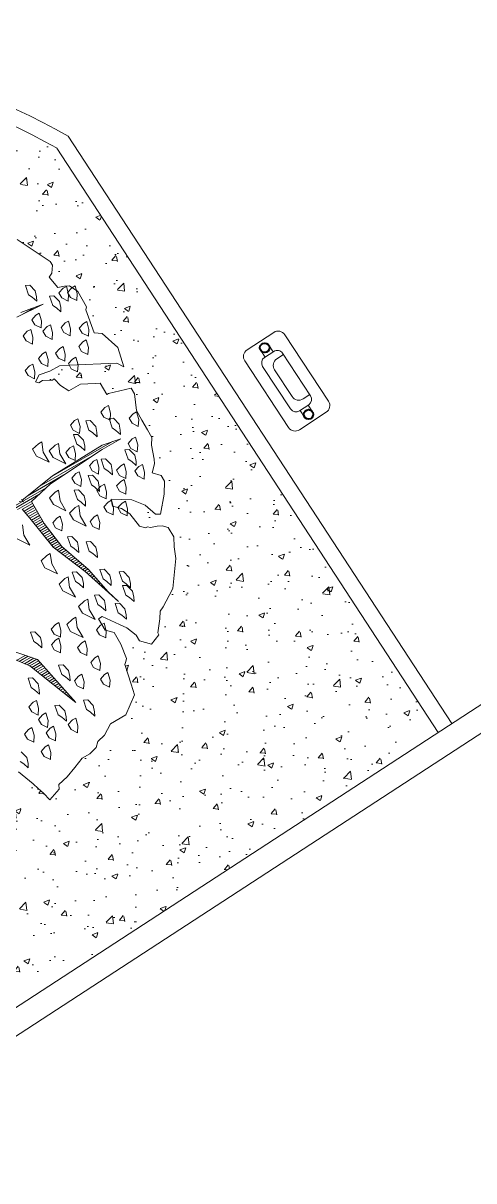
# Model space of a CAD drawing. Header units: metres. Extents: x 12093 to 20303, y 514 to 1412.
# Drawn here: x 19806.84 to 19809.66, y 679.41 to 686.67 of the extents above; entities that cross this region are included whole.
import ezdxf

# ---------------------------------------------------------------- set-up
doc = ezdxf.new("R2010")
doc.units = ezdxf.units.M
for name, color, linetype, lineweight in [('ARBOLES', 52, 'Continuous', 13), ('grass', 64, 'Continuous', 13), ('JARDINERA', 132, 'Continuous', 40), ('Layer2', 43, 'Continuous', 20), ('MANZANAS-ORIGINALES', 147, 'Continuous', 9), ('SARDINEL', 52, 'Continuous', 20), ('tratamiento', 252, 'Continuous', 13)]:
    doc.layers.add(name, color=color, linetype=linetype, lineweight=lineweight)
pattern_1 = [(50, (19136.99335, 73.14804), (0.36436934, -0.03187817), [0.0381, -0.4191]), (355, (19136.99335, 73.14804), (-0.07048565, 0.38211329), [0.03048, -0.33528]), (100.451, (19137.0237, 73.1454), (0.293885, 0.35023338), [0.03238, -0.35618]), (46.1842, (19136.99335, 73.24964), (0.54215808, -0.08408466), [0.05715, -0.62865]), (96.6356, (19137.03853, 73.24264), (0.47480847, 0.4948511), [0.04857, -0.53427]), (351.184, (19136.99335, 73.24964), (0.4748092, 0.49485024), [0.04572, -0.50292]), (21, (19137.04415, 73.22424), (0.30322976, -0.20453104), [0.0381, -0.4191]), (326, (19137.04415, 73.22424), (0.12360406, 0.36837593), [0.03048, -0.33528]), (71.4514, (19137.06942, 73.2072), (0.42683298, 0.16384572), [0.03238, -0.35618]), (37.5, (19136.99335, 73.14804), (0.006177207, 0.169110078), [0, -0.331216, 0, -0.34036, 0, -0.33655]), (7.5, (19136.99335, 73.14804), (0.133639325, 0.20036115), [0, -0.194056, 0, -0.323596, 0, -0.12827]), (327.5, (19136.88007, 73.14804), (0.27118119, -0.011457488), [0, -0.127, 0, -0.39624, 0, -0.52578]), (317.5, (19136.82927, 73.14804), (0.29625836, 0.05085298), [0, -0.1651, 0, -0.263144, 0, -0.37338])]

# ---------------------------------------------------------------- blocks, each defined once
blk = doc.blocks.new('ghgfghgh')
at = {"layer": 'ARBOLES', "lineweight": 20}
for p, q in [((20002.4707, 664.8002), (20002.3672, 664.7493)), ((20002.3833, 664.7674), (20002.4707, 664.8002)), ((20002.3848, 664.7579), (20002.4344, 664.7866)), ((20002.5027, 664.1171), (20002.7456, 664.2574)), ((20002.5081, 664.1214), (20002.7037, 664.2432)), ((20002.7037, 664.2432), (20002.7778, 664.2683)), ((20002.7778, 664.2683), (20002.7047, 664.2261)), ((20002.4551, 664.0792), (20002.6732, 664.2051)), ((20002.7047, 664.2261), (20002.4996, 664.0899)), ((20002.3866, 664.0247), (20002.5081, 664.1214)), ((20002.4075, 664.0413), (20002.5526, 664.1251)), ((20002.3251, 663.9833), (20002.4832, 664.0746)), ((20002.4996, 664.0899), (20002.4247, 664.0201)), ((20002.3474, 663.9858), (20002.4538, 664.0472)), ((20002.3698, 663.9883), (20002.4247, 664.02)), ((20002.4247, 664.0201), (20002.4746, 663.9336)), ((20002.4183, 663.9543), (20002.3886, 663.9904)), ((20002.3896, 663.9893), (20002.4293, 664.0122)), ((20002.3954, 663.9822), (20002.4338, 664.0044)), ((20002.4012, 663.9751), (20002.4383, 663.9965)), ((20002.407, 663.9681), (20002.4428, 663.9887)), ((20002.4128, 663.961), (20002.4473, 663.9809)), ((20002.4187, 663.9539), (20002.4518, 663.9731)), ((20002.5112, 663.8395), (20002.4183, 663.9543)), ((20002.4244, 663.9468), (20002.4563, 663.9653)), ((20002.4302, 663.9397), (20002.4609, 663.9575)), ((20002.4359, 663.9326), (20002.4654, 663.9496)), ((20002.4416, 663.9255), (20002.4699, 663.9418)), ((20002.4474, 663.9184), (20002.4744, 663.934)), ((20002.4531, 663.9113), (20002.4799, 663.9267)), ((20002.4746, 663.9336), (20002.5455, 663.8416)), ((20002.4589, 663.9042), (20002.4855, 663.9195)), ((20002.4646, 663.8971), (20002.491, 663.9123)), ((20002.4704, 663.89), (20002.4966, 663.9051)), ((20002.4761, 663.8829), (20002.5021, 663.8979)), ((20002.4819, 663.8758), (20002.5077, 663.8907)), ((20002.4876, 663.8687), (20002.5132, 663.8834)), ((20002.4934, 663.8616), (20002.5188, 663.8762)), ((20002.4991, 663.8545), (20002.5244, 663.869)), ((20002.5049, 663.8473), (20002.5299, 663.8618)), ((20002.5106, 663.8402), (20002.5355, 663.8546)), ((20002.6373, 663.7439), (20002.5112, 663.8395)), ((20002.5182, 663.8342), (20002.541, 663.8474)), ((20002.526, 663.8283), (20002.5469, 663.8403)), ((20002.5338, 663.8224), (20002.5542, 663.8341)), ((20002.5455, 663.8416), (20002.6506, 663.7516)), ((20002.5416, 663.8164), (20002.5615, 663.8279)), ((20002.5495, 663.8105), (20002.5687, 663.8217)), ((20002.5573, 663.8046), (20002.576, 663.8154)), ((20002.5651, 663.7987), (20002.5833, 663.8092)), ((20002.5729, 663.7928), (20002.5906, 663.803)), ((20002.5807, 663.7869), (20002.5978, 663.7968)), ((20002.5885, 663.7809), (20002.6051, 663.7905)), ((20002.5963, 663.775), (20002.6124, 663.7843)), ((20002.6041, 663.7691), (20002.6197, 663.7781)), ((20002.6119, 663.7632), (20002.6269, 663.7719)), ((20002.6197, 663.7573), (20002.6342, 663.7656)), ((20002.6275, 663.7513), (20002.6415, 663.7594)), ((20002.6353, 663.7454), (20002.6488, 663.7532)), ((20002.7683, 663.6245), (20002.6373, 663.7439)), ((20002.6425, 663.7392), (20002.6551, 663.7465)), ((20002.6495, 663.7328), (20002.6612, 663.7395)), ((20002.6506, 663.7516), (20002.7282, 663.6634)), ((20002.6565, 663.7264), (20002.6673, 663.7326)), ((20002.6635, 663.72), (20002.6734, 663.7257)), ((20002.6705, 663.7136), (20002.6795, 663.7188)), ((20002.6775, 663.7073), (20002.6855, 663.7119)), ((20002.6845, 663.7009), (20002.6916, 663.705)), ((20002.6915, 663.6945), (20002.6977, 663.698)), ((20002.6985, 663.6881), (20002.7038, 663.6911)), ((20002.7055, 663.6817), (20002.7098, 663.6842)), ((20002.7126, 663.6753), (20002.7159, 663.6773)), ((20002.7266, 663.6626), (20002.7281, 663.6635)), ((20002.7282, 663.6634), (20002.7683, 663.6245)), ((20002.7336, 663.6562), (20002.7348, 663.6569)), ((20002.419, 663.3696), (20002.2673, 663.4328)), ((20002.2834, 663.4509), (20002.4484, 663.3955)), ((20002.3658, 663.3918), (20002.4003, 663.4117)), ((20002.3763, 663.3874), (20002.4117, 663.4078)), ((20002.3868, 663.383), (20002.4231, 663.404)), ((20002.3973, 663.3787), (20002.4345, 663.4001)), ((20002.4078, 663.3743), (20002.4459, 663.3963)), ((20002.4183, 663.3699), (20002.4532, 663.3901)), ((20002.4261, 663.364), (20002.4594, 663.3832)), ((20002.4337, 663.358), (20002.4655, 663.3763)), ((20002.4484, 663.3955), (20002.5997, 663.2257)), ((20002.5997, 663.2257), (20002.419, 663.3696)), ((20002.4413, 663.3519), (20002.4716, 663.3694)), ((20002.4488, 663.3459), (20002.4777, 663.3626)), ((20002.4564, 663.3398), (20002.4839, 663.3557)), ((20002.464, 663.3338), (20002.49, 663.3488)), ((20002.4716, 663.3277), (20002.4961, 663.3419)), ((20002.4792, 663.3217), (20002.5023, 663.335)), ((20002.4868, 663.3156), (20002.5084, 663.3281)), ((20002.4944, 663.3096), (20002.5145, 663.3212)), ((20002.5019, 663.3036), (20002.5207, 663.3144)), ((20002.5095, 663.2975), (20002.5268, 663.3075)), ((20002.5171, 663.2915), (20002.5329, 663.3006)), ((20002.5247, 663.2854), (20002.5391, 663.2937)), ((20002.5323, 663.2794), (20002.5452, 663.2868)), ((20002.5399, 663.2733), (20002.5513, 663.2799)), ((20002.5475, 663.2673), (20002.5575, 663.2731)), ((20002.555, 663.2612), (20002.5636, 663.2662)), ((20002.5626, 663.2552), (20002.5697, 663.2593)), ((20002.5702, 663.2491), (20002.5759, 663.2524)), ((20002.5778, 663.2431), (20002.582, 663.2455)), ((20002.5854, 663.2371), (20002.5881, 663.2386)), ((20002.593, 663.231), (20002.5943, 663.2317))]:
    blk.add_line(p, q, dxfattribs=at)
at = {"layer": 'grass'}
for p, q in [((20002.3685, 665.0559), (20002.4989, 664.9698)), ((20002.4989, 664.9698), (20002.5076, 664.9546)), ((20002.5076, 664.9546), (20002.5056, 664.9232)), ((20002.5056, 664.9232), (20002.4949, 664.9069)), ((20002.4949, 664.9069), (20002.5286, 664.8659)), ((20002.4009, 664.8751), (20002.418, 664.8762)), ((20002.4134, 664.8381), (20002.4009, 664.8751)), ((20002.4278, 664.8286), (20002.4134, 664.8381)), ((20002.418, 664.8762), (20002.44, 664.8534)), ((20002.44, 664.8534), (20002.4449, 664.8296)), ((20002.5286, 664.8659), (20002.5557, 664.8714)), ((20002.5495, 664.8634), (20002.5334, 664.8453)), ((20002.5334, 664.8453), (20002.5449, 664.8253)), ((20002.5628, 664.8711), (20002.5495, 664.8634)), ((20002.5557, 664.8714), (20002.5752, 664.8726)), ((20002.5715, 664.8407), (20002.5628, 664.8711)), ((20002.5838, 664.8655), (20002.5677, 664.8473)), ((20002.5677, 664.8473), (20002.5792, 664.8274)), ((20002.5697, 664.813), (20002.5715, 664.8407)), ((20002.5752, 664.8726), (20002.6078, 664.8511)), ((20002.5971, 664.8732), (20002.5838, 664.8655)), ((20002.6058, 664.8427), (20002.5971, 664.8732)), ((20002.604, 664.8151), (20002.6058, 664.8427)), ((20002.6078, 664.8511), (20002.6427, 664.7905)), ((20002.4459, 664.8125), (20002.4278, 664.8286)), ((20002.4449, 664.8296), (20002.4459, 664.8125)), ((20002.4963, 664.8327), (20002.5134, 664.8337)), ((20002.5089, 664.7956), (20002.4963, 664.8327)), ((20002.5232, 664.7862), (20002.5089, 664.7956)), ((20002.5134, 664.8337), (20002.5354, 664.811)), ((20002.5354, 664.811), (20002.5403, 664.7872)), ((20002.5449, 664.8253), (20002.5697, 664.813)), ((20002.5792, 664.8274), (20002.604, 664.8151)), ((20002.4424, 664.7572), (20002.4263, 664.7391)), ((20002.4557, 664.7649), (20002.4424, 664.7572)), ((20002.4644, 664.7345), (20002.4557, 664.7649)), ((20002.5413, 664.7701), (20002.5232, 664.7862)), ((20002.5403, 664.7872), (20002.5413, 664.7701)), ((20002.6427, 664.7905), (20002.6395, 664.7786)), ((20002.6395, 664.7786), (20002.6724, 664.6867)), ((20002.4217, 664.701), (20002.4084, 664.6933)), ((20002.4304, 664.6705), (20002.4217, 664.701)), ((20002.4263, 664.7391), (20002.4378, 664.7191)), ((20002.4378, 664.7191), (20002.4626, 664.7069)), ((20002.4626, 664.7069), (20002.4644, 664.7345)), ((20002.4864, 664.7117), (20002.4703, 664.6936)), ((20002.4997, 664.7194), (20002.4864, 664.7117)), ((20002.5084, 664.689), (20002.4997, 664.7194)), ((20002.5577, 664.7263), (20002.5416, 664.7082)), ((20002.5416, 664.7082), (20002.5531, 664.6882)), ((20002.571, 664.734), (20002.5577, 664.7263)), ((20002.5797, 664.7036), (20002.571, 664.734)), ((20002.578, 664.6759), (20002.5797, 664.7036)), ((20002.6301, 664.7238), (20002.614, 664.7056)), ((20002.614, 664.7056), (20002.6255, 664.6857)), ((20002.6434, 664.7315), (20002.6301, 664.7238)), ((20002.6521, 664.701), (20002.6434, 664.7315)), ((20002.6503, 664.6734), (20002.6521, 664.701)), ((20002.4084, 664.6933), (20002.3923, 664.6751)), ((20002.3923, 664.6751), (20002.4038, 664.6552)), ((20002.4038, 664.6552), (20002.4286, 664.6429)), ((20002.4286, 664.6429), (20002.4304, 664.6705)), ((20002.4703, 664.6936), (20002.4818, 664.6736)), ((20002.4818, 664.6736), (20002.5066, 664.6613)), ((20002.5066, 664.6613), (20002.5084, 664.689)), ((20002.5531, 664.6882), (20002.578, 664.6759)), ((20002.6255, 664.6857), (20002.6503, 664.6734)), ((20002.6409, 664.6591), (20002.6276, 664.6514)), ((20002.6496, 664.6286), (20002.6409, 664.6591)), ((20002.6724, 664.6867), (20002.7039, 664.6846)), ((20002.7039, 664.6846), (20002.7659, 664.6296)), ((20002.7039, 664.6846), (20002.7039, 664.6846)), ((20002.4821, 664.6117), (20002.4688, 664.604)), ((20002.4908, 664.5813), (20002.4821, 664.6117)), ((20002.5363, 664.6253), (20002.5202, 664.6071)), ((20002.5496, 664.633), (20002.5363, 664.6253)), ((20002.5583, 664.6025), (20002.5496, 664.633)), ((20002.6276, 664.6514), (20002.6115, 664.6332)), ((20002.6115, 664.6332), (20002.623, 664.6133)), ((20002.623, 664.6133), (20002.6478, 664.601)), ((20002.6478, 664.601), (20002.6496, 664.6286)), ((20002.7659, 664.6296), (20002.7901, 664.5528)), ((20002.4299, 664.5639), (20002.4166, 664.5562)), ((20002.4386, 664.5334), (20002.4299, 664.5639)), ((20002.4688, 664.604), (20002.4527, 664.5859)), ((20002.4527, 664.5859), (20002.4642, 664.5659)), ((20002.4642, 664.5659), (20002.489, 664.5536)), ((20002.489, 664.5536), (20002.4908, 664.5813)), ((20002.5202, 664.6071), (20002.5317, 664.5872)), ((20002.5317, 664.5872), (20002.5565, 664.5749)), ((20002.5565, 664.5749), (20002.5583, 664.6025)), ((20002.5869, 664.5836), (20002.5708, 664.5654)), ((20002.5708, 664.5654), (20002.5823, 664.5455)), ((20002.7618, 664.5668), (20002.5744, 664.5595)), ((20002.6002, 664.5913), (20002.5869, 664.5836)), ((20002.6089, 664.5608), (20002.6002, 664.5913)), ((20002.7901, 664.5528), (20002.7618, 664.5668)), ((20002.4166, 664.5562), (20002.4005, 664.538)), ((20002.4005, 664.538), (20002.412, 664.5181)), ((20002.412, 664.5181), (20002.4368, 664.5058)), ((20002.4368, 664.5058), (20002.4386, 664.5334)), ((20002.4554, 664.521), (20002.4414, 664.4928)), ((20002.4976, 664.5353), (20002.4554, 664.521)), ((20002.5354, 664.5571), (20002.4976, 664.5353)), ((20002.5744, 664.5595), (20002.5354, 664.5571)), ((20002.5744, 664.5595), (20002.5744, 664.5595)), ((20002.5823, 664.5455), (20002.6072, 664.5332)), ((20002.6072, 664.5332), (20002.6089, 664.5608)), ((20002.4414, 664.4928), (20002.4534, 664.4896)), ((20002.4534, 664.4896), (20002.4685, 664.4983)), ((20002.4685, 664.4983), (20002.5075, 664.5006)), ((20002.5075, 664.5006), (20002.5151, 664.505)), ((20002.5151, 664.505), (20002.5401, 664.4791)), ((20002.5401, 664.4791), (20002.5727, 664.4576)), ((20002.5727, 664.4576), (20002.6181, 664.4838)), ((20002.6181, 664.4838), (20002.6766, 664.4873)), ((20002.6766, 664.4873), (20002.6961, 664.4885)), ((20002.6961, 664.4885), (20002.7223, 664.4431)), ((20002.7223, 664.4431), (20002.7298, 664.4475)), ((20002.7298, 664.4475), (20002.8186, 664.4684)), ((20002.8186, 664.4684), (20002.8317, 664.4457)), ((20002.8317, 664.4457), (20002.8396, 664.3797)), ((20002.7154, 664.3918), (20002.6993, 664.3736)), ((20002.7287, 664.3995), (20002.7154, 664.3918)), ((20002.7374, 664.3691), (20002.7287, 664.3995)), ((20002.5947, 664.3399), (20002.5786, 664.3217)), ((20002.608, 664.3475), (20002.5947, 664.3399)), ((20002.6167, 664.3171), (20002.608, 664.3475)), ((20002.6394, 664.3391), (20002.6566, 664.3401)), ((20002.652, 664.302), (20002.6394, 664.3391)), ((20002.6566, 664.3401), (20002.6786, 664.3174)), ((20002.6993, 664.3736), (20002.7108, 664.3537)), ((20002.7108, 664.3537), (20002.7356, 664.3414)), ((20002.7318, 664.3481), (20002.7489, 664.3491)), ((20002.7443, 664.311), (20002.7318, 664.3481)), ((20002.7356, 664.3414), (20002.7374, 664.3691)), ((20002.7489, 664.3491), (20002.7709, 664.3263)), ((20002.8269, 664.3675), (20002.8108, 664.3494)), ((20002.8108, 664.3494), (20002.8223, 664.3294)), ((20002.8402, 664.3752), (20002.8269, 664.3675)), ((20002.8396, 664.3797), (20002.8614, 664.3419)), ((20002.8489, 664.3448), (20002.8402, 664.3752)), ((20002.8471, 664.3172), (20002.8489, 664.3448)), ((20002.8614, 664.3419), (20002.8833, 664.304)), ((20002.5786, 664.3217), (20002.5901, 664.3017)), ((20002.5901, 664.3017), (20002.6149, 664.2895)), ((20002.6149, 664.2895), (20002.6167, 664.3171)), ((20002.6663, 664.2926), (20002.652, 664.302)), ((20002.6845, 664.2764), (20002.6663, 664.2926)), ((20002.6786, 664.3174), (20002.6835, 664.2936)), ((20002.6835, 664.2936), (20002.6845, 664.2764)), ((20002.7587, 664.3015), (20002.7443, 664.311)), ((20002.7768, 664.2854), (20002.7587, 664.3015)), ((20002.7709, 664.3263), (20002.7758, 664.3026)), ((20002.7758, 664.3026), (20002.7768, 664.2854)), ((20002.8223, 664.3294), (20002.8471, 664.3172)), ((20002.8833, 664.304), (20002.9007, 664.2738)), ((20002.4523, 664.2487), (20002.4295, 664.2267)), ((20002.4655, 664.2564), (20002.4523, 664.2487)), ((20002.4714, 664.2155), (20002.4655, 664.2564)), ((20002.5313, 664.2501), (20002.518, 664.2424)), ((20002.5372, 664.2091), (20002.5313, 664.2501)), ((20002.5911, 664.2846), (20002.6083, 664.2856)), ((20002.6037, 664.2475), (20002.5911, 664.2846)), ((20002.618, 664.2381), (20002.6037, 664.2475)), ((20002.6083, 664.2856), (20002.6303, 664.2629)), ((20002.6303, 664.2629), (20002.6351, 664.2391)), ((20002.8226, 664.2675), (20002.8065, 664.2494)), ((20002.8065, 664.2494), (20002.818, 664.2294)), ((20002.8359, 664.2752), (20002.8226, 664.2675)), ((20002.8446, 664.2448), (20002.8359, 664.2752)), ((20002.8428, 664.2172), (20002.8446, 664.2448)), ((20002.9007, 664.2738), (20002.8987, 664.2424)), ((20002.4295, 664.2267), (20002.4448, 664.2001)), ((20002.4448, 664.2001), (20002.4945, 664.1756)), ((20002.4945, 664.1756), (20002.4714, 664.2155)), ((20002.518, 664.2424), (20002.4952, 664.2204)), ((20002.4952, 664.2204), (20002.5106, 664.1938)), ((20002.5602, 664.1692), (20002.5372, 664.2091)), ((20002.5771, 664.2322), (20002.561, 664.214)), ((20002.561, 664.214), (20002.5725, 664.194)), ((20002.5904, 664.2398), (20002.5771, 664.2322)), ((20002.5991, 664.2094), (20002.5904, 664.2398)), ((20002.5973, 664.1818), (20002.5991, 664.2094)), ((20002.6362, 664.2219), (20002.618, 664.2381)), ((20002.6351, 664.2391), (20002.6362, 664.2219)), ((20002.7942, 664.2246), (20002.8114, 664.2256)), ((20002.8068, 664.1875), (20002.7942, 664.2246)), ((20002.8114, 664.2256), (20002.8334, 664.2028)), ((20002.818, 664.2294), (20002.8428, 664.2172)), ((20002.8334, 664.2028), (20002.8382, 664.179)), ((20002.8987, 664.2424), (20002.9098, 664.1882)), ((20002.5106, 664.1938), (20002.5602, 664.1692)), ((20002.5725, 664.194), (20002.5973, 664.1818)), ((20002.6697, 664.1792), (20002.6536, 664.1611)), ((20002.6536, 664.1611), (20002.6651, 664.1411)), ((20002.683, 664.1869), (20002.6697, 664.1792)), ((20002.6917, 664.1565), (20002.683, 664.1869)), ((20002.6899, 664.1289), (20002.6917, 664.1565)), ((20002.7001, 664.188), (20002.7173, 664.189)), ((20002.7127, 664.1509), (20002.7001, 664.188)), ((20002.7173, 664.189), (20002.7393, 664.1662)), ((20002.7393, 664.1662), (20002.7441, 664.1424)), ((20002.7774, 664.1616), (20002.7613, 664.1435)), ((20002.7907, 664.1693), (20002.7774, 664.1616)), ((20002.7994, 664.1389), (20002.7907, 664.1693)), ((20002.8211, 664.178), (20002.8068, 664.1875)), ((20002.8393, 664.1619), (20002.8211, 664.178)), ((20002.8498, 664.1591), (20002.8336, 664.1409)), ((20002.8382, 664.179), (20002.8393, 664.1619)), ((20002.8631, 664.1668), (20002.8498, 664.1591)), ((20002.8718, 664.1363), (20002.8631, 664.1668)), ((20002.9109, 664.1687), (20002.9014, 664.1329)), ((20002.9098, 664.1882), (20002.9109, 664.1687)), ((20002.6004, 664.1304), (20002.5843, 664.1122)), ((20002.5843, 664.1122), (20002.5958, 664.0923)), ((20002.6137, 664.138), (20002.6004, 664.1304)), ((20002.6224, 664.1076), (20002.6137, 664.138)), ((20002.6206, 664.08), (20002.6224, 664.1076)), ((20002.649, 664.123), (20002.6661, 664.124)), ((20002.6615, 664.0859), (20002.649, 664.123)), ((20002.6651, 664.1411), (20002.6899, 664.1289)), ((20002.6661, 664.124), (20002.6881, 664.1012)), ((20002.727, 664.1414), (20002.7127, 664.1509)), ((20002.7452, 664.1253), (20002.727, 664.1414)), ((20002.7441, 664.1424), (20002.7452, 664.1253)), ((20002.7613, 664.1435), (20002.7728, 664.1235)), ((20002.7728, 664.1235), (20002.7976, 664.1112)), ((20002.7909, 664.1074), (20002.7776, 664.0997)), ((20002.7997, 664.077), (20002.7909, 664.1074)), ((20002.7976, 664.1112), (20002.7994, 664.1389)), ((20002.8336, 664.1409), (20002.8452, 664.121)), ((20002.8452, 664.121), (20002.87, 664.1087)), ((20002.87, 664.1087), (20002.8718, 664.1363)), ((20002.9014, 664.1329), (20002.9372, 664.1233)), ((20002.9372, 664.1233), (20002.9503, 664.1006)), ((20002.5321, 664.0644), (20002.5188, 664.0567)), ((20002.538, 664.0234), (20002.5321, 664.0644)), ((20002.594, 664.0646), (20002.6111, 664.0657)), ((20002.6066, 664.0275), (20002.594, 664.0646)), ((20002.5958, 664.0923), (20002.6206, 664.08)), ((20002.6111, 664.0657), (20002.6332, 664.0429)), ((20002.6759, 664.0764), (20002.6615, 664.0859)), ((20002.694, 664.0603), (20002.6759, 664.0764)), ((20002.6996, 664.0813), (20002.6835, 664.0631)), ((20002.6835, 664.0631), (20002.6951, 664.0432)), ((20002.6881, 664.1012), (20002.693, 664.0775)), ((20002.693, 664.0775), (20002.694, 664.0603)), ((20002.7129, 664.089), (20002.6996, 664.0813)), ((20002.7216, 664.0585), (20002.7129, 664.089)), ((20002.7776, 664.0997), (20002.7615, 664.0816)), ((20002.7615, 664.0816), (20002.7731, 664.0616)), ((20002.7731, 664.0616), (20002.7979, 664.0493)), ((20002.7979, 664.0493), (20002.7997, 664.077)), ((20002.9503, 664.1006), (20002.9494, 664.0497)), ((20002.3933, 664.0189), (20002.3766, 664.02)), ((20002.3855, 664.0278), (20002.3933, 664.0189)), ((20002.5188, 664.0567), (20002.4961, 664.0347)), ((20002.4961, 664.0347), (20002.5114, 664.0081)), ((20002.561, 663.9835), (20002.538, 664.0234)), ((20002.6209, 664.0181), (20002.6066, 664.0275)), ((20002.639, 664.002), (20002.6209, 664.0181)), ((20002.6332, 664.0429), (20002.638, 664.0191)), ((20002.638, 664.0191), (20002.639, 664.002)), ((20002.6951, 664.0432), (20002.7199, 664.0309)), ((20002.7275, 664.0176), (20002.7114, 663.9994)), ((20002.7199, 664.0309), (20002.7216, 664.0585)), ((20002.7408, 664.0253), (20002.7275, 664.0176)), ((20002.7393, 664.0293), (20002.7448, 664.0022)), ((20002.8217, 664.0264), (20002.7393, 664.0293)), ((20002.7495, 663.9949), (20002.7408, 664.0253)), ((20002.7828, 664.014), (20002.7667, 663.9959)), ((20002.7961, 664.0217), (20002.7828, 664.014)), ((20002.8048, 663.9913), (20002.7961, 664.0217)), ((20002.8737, 664.006), (20002.8217, 664.0264)), ((20002.9494, 664.0497), (20002.9346, 663.9706)), ((20002.5114, 664.0081), (20002.561, 663.9835)), ((20002.5981, 663.9961), (20002.5754, 663.9741)), ((20002.5754, 663.9741), (20002.5907, 663.9475)), ((20002.6114, 664.0038), (20002.5981, 663.9961)), ((20002.6173, 663.9628), (20002.6114, 664.0038)), ((20002.7114, 663.9994), (20002.723, 663.9795)), ((20002.723, 663.9795), (20002.7478, 663.9672)), ((20002.7448, 664.0022), (20002.7806, 663.9926)), ((20002.7478, 663.9672), (20002.7495, 663.9949)), ((20002.7667, 663.9959), (20002.7782, 663.9759)), ((20002.7782, 663.9759), (20002.803, 663.9637)), ((20002.7806, 663.9926), (20002.8132, 663.9711)), ((20002.803, 663.9637), (20002.8048, 663.9913)), ((20002.8132, 663.9711), (20002.8514, 663.9225)), ((20002.9151, 663.9694), (20002.8737, 664.006)), ((20002.9346, 663.9706), (20002.9151, 663.9694)), ((20002.3948, 663.8876), (20002.3889, 663.9285)), ((20002.525, 663.9539), (20002.5089, 663.9357)), ((20002.5089, 663.9357), (20002.5204, 663.9157)), ((20002.5383, 663.9615), (20002.525, 663.9539)), ((20002.547, 663.9311), (20002.5383, 663.9615)), ((20002.5452, 663.9035), (20002.547, 663.9311)), ((20002.5907, 663.9475), (20002.6404, 663.9229)), ((20002.6404, 663.9229), (20002.6173, 663.9628)), ((20002.6726, 663.9593), (20002.6565, 663.9411)), ((20002.6565, 663.9411), (20002.668, 663.9212)), ((20002.6859, 663.967), (20002.6726, 663.9593)), ((20002.6946, 663.9365), (20002.6859, 663.967)), ((20002.6928, 663.9089), (20002.6946, 663.9365)), ((20002.8514, 663.9225), (20002.8752, 663.9161)), ((20002.8947, 663.9173), (20002.9218, 663.9228)), ((20002.9218, 663.9228), (20002.9413, 663.924)), ((20002.9413, 663.924), (20002.9652, 663.9176)), ((20002.4179, 663.8477), (20002.3948, 663.8876)), ((20002.5204, 663.9157), (20002.5452, 663.9035)), ((20002.5672, 663.8807), (20002.5844, 663.8817)), ((20002.5798, 663.8436), (20002.5672, 663.8807)), ((20002.5844, 663.8817), (20002.6064, 663.859)), ((20002.668, 663.9212), (20002.6928, 663.9089)), ((20002.8752, 663.9161), (20002.8828, 663.9205)), ((20002.8828, 663.9205), (20002.8947, 663.9173)), ((20002.9652, 663.9176), (20002.987, 663.8798)), ((20002.987, 663.8798), (20002.9893, 663.8408)), ((20002.3682, 663.8722), (20002.4179, 663.8477)), ((20002.5941, 663.8342), (20002.5798, 663.8436)), ((20002.6123, 663.8181), (20002.5941, 663.8342)), ((20002.6064, 663.859), (20002.6112, 663.8352)), ((20002.6112, 663.8352), (20002.6123, 663.8181)), ((20002.6406, 663.861), (20002.6578, 663.8621)), ((20002.6532, 663.824), (20002.6406, 663.861)), ((20002.6578, 663.8621), (20002.6798, 663.8393)), ((20002.6798, 663.8393), (20002.6846, 663.8155)), ((20002.9893, 663.8408), (20002.996, 663.7942)), ((20002.4856, 663.807), (20002.4629, 663.785)), ((20002.4629, 663.785), (20002.4782, 663.7584)), ((20002.4989, 663.8147), (20002.4856, 663.807)), ((20002.5048, 663.7738), (20002.4989, 663.8147)), ((20002.6675, 663.8145), (20002.6532, 663.824)), ((20002.6857, 663.7984), (20002.6675, 663.8145)), ((20002.6846, 663.8155), (20002.6857, 663.7984)), ((20002.996, 663.7942), (20002.9836, 663.6761)), ((20002.4782, 663.7584), (20002.5279, 663.7339)), ((20002.5279, 663.7339), (20002.5048, 663.7738)), ((20002.5859, 663.7408), (20002.6031, 663.7418)), ((20002.5985, 663.7037), (20002.5859, 663.7408)), ((20002.6031, 663.7418), (20002.6251, 663.7191)), ((20002.6954, 663.7508), (20002.7125, 663.7519)), ((20002.7079, 663.7137), (20002.6954, 663.7508)), ((20002.7125, 663.7519), (20002.7345, 663.7291)), ((20002.7716, 663.7416), (20002.7888, 663.7427)), ((20002.7842, 663.7046), (20002.7716, 663.7416)), ((20002.7888, 663.7427), (20002.8108, 663.7199)), ((20002.5565, 663.715), (20002.5338, 663.693)), ((20002.5698, 663.7226), (20002.5565, 663.715)), ((20002.5757, 663.6817), (20002.5698, 663.7226)), ((20002.6128, 663.6943), (20002.5985, 663.7037)), ((20002.631, 663.6782), (20002.6128, 663.6943)), ((20002.6251, 663.7191), (20002.6299, 663.6953)), ((20002.6299, 663.6953), (20002.631, 663.6782)), ((20002.7223, 663.7043), (20002.7079, 663.7137)), ((20002.7404, 663.6882), (20002.7223, 663.7043)), ((20002.7345, 663.7291), (20002.7394, 663.7053)), ((20002.7394, 663.7053), (20002.7404, 663.6882)), ((20002.7985, 663.6951), (20002.7842, 663.7046)), ((20002.8167, 663.679), (20002.7985, 663.6951)), ((20002.8108, 663.7199), (20002.8156, 663.6961)), ((20002.8156, 663.6961), (20002.8167, 663.679)), ((20002.5338, 663.693), (20002.5491, 663.6664)), ((20002.5491, 663.6664), (20002.5988, 663.6418)), ((20002.5988, 663.6418), (20002.5757, 663.6817)), ((20002.6739, 663.6498), (20002.6911, 663.6508)), ((20002.6865, 663.6127), (20002.6739, 663.6498)), ((20002.6911, 663.6508), (20002.7131, 663.6281)), ((20002.7196, 663.669), (20002.722, 663.6704)), ((20002.7406, 663.6498), (20002.7416, 663.6504)), ((20002.7852, 663.6874), (20002.8023, 663.6884)), ((20002.7977, 663.6503), (20002.7852, 663.6874)), ((20002.8121, 663.6409), (20002.7977, 663.6503)), ((20002.8023, 663.6884), (20002.8243, 663.6657)), ((20002.8243, 663.6657), (20002.8292, 663.6419)), ((20002.9696, 663.6478), (20002.9449, 663.6033)), ((20002.9836, 663.6761), (20002.9696, 663.6478)), ((20002.6341, 663.6267), (20002.6113, 663.6047)), ((20002.6113, 663.6047), (20002.6267, 663.5781)), ((20002.6474, 663.6344), (20002.6341, 663.6267)), ((20002.6533, 663.5935), (20002.6474, 663.6344)), ((20002.7008, 663.6032), (20002.6865, 663.6127)), ((20002.719, 663.5871), (20002.7008, 663.6032)), ((20002.7131, 663.6281), (20002.718, 663.6043)), ((20002.718, 663.6043), (20002.719, 663.5871)), ((20002.7476, 663.6434), (20002.7483, 663.6439)), ((20002.7546, 663.637), (20002.7551, 663.6373)), ((20002.755, 663.6168), (20002.7722, 663.6178)), ((20002.7676, 663.5797), (20002.755, 663.6168)), ((20002.7616, 663.6307), (20002.7618, 663.6308)), ((20002.7722, 663.6178), (20002.7942, 663.5951)), ((20002.8302, 663.6248), (20002.8121, 663.6409)), ((20002.8292, 663.6419), (20002.8302, 663.6248)), ((20002.9449, 663.6033), (20002.9341, 663.587)), ((20002.6001, 663.5628), (20002.5868, 663.5551)), ((20002.606, 663.5219), (20002.6001, 663.5628)), ((20002.6267, 663.5781), (20002.6763, 663.5536)), ((20002.6763, 663.5536), (20002.6533, 663.5935)), ((20002.7045, 663.5654), (20002.6894, 663.5567)), ((20002.6894, 663.5567), (20002.7156, 663.5113)), ((20002.7729, 663.5343), (20002.7045, 663.5654)), ((20002.7819, 663.5703), (20002.7676, 663.5797)), ((20002.8001, 663.5542), (20002.7819, 663.5703)), ((20002.7942, 663.5951), (20002.7991, 663.5713)), ((20002.7991, 663.5713), (20002.8001, 663.5542)), ((20002.9341, 663.587), (20002.9321, 663.5556)), ((20002.5192, 663.5339), (20002.5031, 663.5157)), ((20002.5031, 663.5157), (20002.5147, 663.4958)), ((20002.5325, 663.5415), (20002.5192, 663.5339)), ((20002.5412, 663.5111), (20002.5325, 663.5415)), ((20002.5395, 663.4835), (20002.5412, 663.5111)), ((20002.5868, 663.5551), (20002.564, 663.5331)), ((20002.564, 663.5331), (20002.5794, 663.5065)), ((20002.629, 663.482), (20002.606, 663.5219)), ((20002.6983, 663.5309), (20002.6822, 663.5127)), ((20002.6822, 663.5127), (20002.6937, 663.4927)), ((20002.7116, 663.5385), (20002.6983, 663.5309)), ((20002.7203, 663.5081), (20002.7116, 663.5385)), ((20002.7156, 663.5113), (20002.7514, 663.5017)), ((20002.8012, 663.5203), (20002.7729, 663.5343)), ((20002.8381, 663.4912), (20002.8012, 663.5203)), ((20002.9321, 663.5556), (20002.9237, 663.5003)), ((20002.4213, 663.5039), (20002.4384, 663.5049)), ((20002.4338, 663.4668), (20002.4213, 663.5039)), ((20002.4482, 663.4574), (20002.4338, 663.4668)), ((20002.4384, 663.5049), (20002.4604, 663.4822)), ((20002.4604, 663.4822), (20002.4653, 663.4584)), ((20002.5195, 663.472), (20002.5034, 663.4538)), ((20002.5147, 663.4958), (20002.5395, 663.4835)), ((20002.5328, 663.4796), (20002.5195, 663.472)), ((20002.5415, 663.4492), (20002.5328, 663.4796)), ((20002.5794, 663.5065), (20002.629, 663.482)), ((20002.6367, 663.4687), (20002.6234, 663.461)), ((20002.6454, 663.4382), (20002.6367, 663.4687)), ((20002.6937, 663.4927), (20002.7185, 663.4805)), ((20002.7185, 663.4805), (20002.7203, 663.5081)), ((20002.7514, 663.5017), (20002.7776, 663.4563)), ((20002.8512, 663.4685), (20002.8381, 663.4912)), ((20002.899, 663.4557), (20002.8512, 663.4685)), ((20002.928, 663.4927), (20002.899, 663.4557)), ((20002.9237, 663.5003), (20002.928, 663.4927)), ((20002.4663, 663.4413), (20002.4482, 663.4574)), ((20002.4653, 663.4584), (20002.4663, 663.4413)), ((20002.5034, 663.4538), (20002.5149, 663.4339)), ((20002.5149, 663.4339), (20002.5397, 663.4216)), ((20002.5397, 663.4216), (20002.5415, 663.4492)), ((20002.6234, 663.461), (20002.6073, 663.4428)), ((20002.6073, 663.4428), (20002.6188, 663.4229)), ((20002.6188, 663.4229), (20002.6436, 663.4106)), ((20002.6436, 663.4106), (20002.6454, 663.4382)), ((20002.7776, 663.4563), (20002.8006, 663.399)), ((20002.5323, 663.373), (20002.5495, 663.374)), ((20002.5449, 663.3359), (20002.5323, 663.373)), ((20002.5495, 663.374), (20002.5715, 663.3513)), ((20002.6751, 663.4022), (20002.6589, 663.384)), ((20002.6589, 663.384), (20002.6705, 663.3641)), ((20002.6884, 663.4099), (20002.6751, 663.4022)), ((20002.6971, 663.3794), (20002.6884, 663.4099)), ((20002.6953, 663.3518), (20002.6971, 663.3794)), ((20002.7974, 663.387), (20002.7942, 663.3751)), ((20002.7942, 663.3751), (20002.8184, 663.2983)), ((20002.8006, 663.399), (20002.7974, 663.387)), ((20002.5592, 663.3264), (20002.5449, 663.3359)), ((20002.5715, 663.3513), (20002.5763, 663.3275)), ((20002.5763, 663.3275), (20002.5774, 663.3103)), ((20002.6106, 663.3295), (20002.5945, 663.3114)), ((20002.6239, 663.3372), (20002.6106, 663.3295)), ((20002.6326, 663.3068), (20002.6239, 663.3372)), ((20002.6705, 663.3641), (20002.6953, 663.3518)), ((20002.7134, 663.3357), (20002.6973, 663.3175)), ((20002.7267, 663.3434), (20002.7134, 663.3357)), ((20002.7354, 663.3129), (20002.7267, 663.3434)), ((20002.4116, 663.321), (20002.4288, 663.3221)), ((20002.4242, 663.2839), (20002.4116, 663.321)), ((20002.4385, 663.2745), (20002.4242, 663.2839)), ((20002.4288, 663.3221), (20002.4508, 663.2993)), ((20002.4508, 663.2993), (20002.4556, 663.2755)), ((20002.5774, 663.3103), (20002.5592, 663.3264)), ((20002.5945, 663.3114), (20002.606, 663.2914)), ((20002.606, 663.2914), (20002.6308, 663.2791)), ((20002.6308, 663.2791), (20002.6326, 663.3068)), ((20002.6973, 663.3175), (20002.7089, 663.2976)), ((20002.7089, 663.2976), (20002.7337, 663.2853)), ((20002.7337, 663.2853), (20002.7354, 663.3129)), ((20002.8184, 663.2983), (20002.8327, 663.2561)), ((20002.4567, 663.2584), (20002.4385, 663.2745)), ((20002.4556, 663.2755), (20002.4567, 663.2584)), ((20002.6301, 663.2344), (20002.6472, 663.2354)), ((20002.6472, 663.2354), (20002.6692, 663.2127)), ((20002.8327, 663.2561), (20002.7984, 663.1758)), ((20002.4311, 663.2259), (20002.415, 663.2077)), ((20002.415, 663.2077), (20002.4265, 663.1878)), ((20002.4444, 663.2336), (20002.4311, 663.2259)), ((20002.4531, 663.2031), (20002.4444, 663.2336)), ((20002.4513, 663.1755), (20002.4531, 663.2031)), ((20002.5178, 663.2139), (20002.5349, 663.2149)), ((20002.5304, 663.1768), (20002.5178, 663.2139)), ((20002.5349, 663.2149), (20002.557, 663.1922)), ((20002.557, 663.1922), (20002.5618, 663.1684)), ((20002.6426, 663.1973), (20002.6301, 663.2344)), ((20002.657, 663.1878), (20002.6426, 663.1973)), ((20002.6692, 663.2127), (20002.6741, 663.1889)), ((20002.4265, 663.1878), (20002.4513, 663.1755)), ((20002.4685, 663.1765), (20002.4524, 663.1584)), ((20002.4524, 663.1584), (20002.4639, 663.1384)), ((20002.4818, 663.1842), (20002.4685, 663.1765)), ((20002.4905, 663.1538), (20002.4818, 663.1842)), ((20002.4887, 663.1261), (20002.4905, 663.1538)), ((20002.5447, 663.1673), (20002.5304, 663.1768)), ((20002.5629, 663.1512), (20002.5447, 663.1673)), ((20002.5618, 663.1684), (20002.5629, 663.1512)), ((20002.5866, 663.1561), (20002.5705, 663.1379)), ((20002.5999, 663.1638), (20002.5866, 663.1561)), ((20002.6086, 663.1333), (20002.5999, 663.1638)), ((20002.6751, 663.1717), (20002.657, 663.1878)), ((20002.6741, 663.1889), (20002.6751, 663.1717)), ((20002.7984, 663.1758), (20002.7378, 663.1408)), ((20002.4135, 663.1182), (20002.3974, 663.1)), ((20002.3974, 663.1), (20002.4089, 663.0801)), ((20002.4268, 663.1259), (20002.4135, 663.1182)), ((20002.4355, 663.0954), (20002.4268, 663.1259)), ((20002.4639, 663.1384), (20002.4887, 663.1261)), ((20002.4992, 663.1233), (20002.4831, 663.1052)), ((20002.4831, 663.1052), (20002.4946, 663.0852)), ((20002.5125, 663.131), (20002.4992, 663.1233)), ((20002.5212, 663.1006), (20002.5125, 663.131)), ((20002.5194, 663.073), (20002.5212, 663.1006)), ((20002.5705, 663.1379), (20002.582, 663.118)), ((20002.582, 663.118), (20002.6069, 663.1057)), ((20002.6069, 663.1057), (20002.6086, 663.1333)), ((20002.7378, 663.1408), (20002.7131, 663.0963)), ((20002.4089, 663.0801), (20002.4337, 663.0678)), ((20002.4337, 663.0678), (20002.4355, 663.0954)), ((20002.4928, 663.0576), (20002.4795, 663.0499)), ((20002.5015, 663.0272), (20002.4928, 663.0576)), ((20002.4946, 663.0852), (20002.5194, 663.073)), ((20002.6872, 663.0713), (20002.6808, 663.0474)), ((20002.7131, 663.0963), (20002.6872, 663.0713)), ((20002.3844, 663.0304), (20002.4064, 663.0077)), ((20002.4064, 663.0077), (20002.4112, 662.9839)), ((20002.4795, 663.0499), (20002.4634, 663.0318)), ((20002.4634, 663.0318), (20002.4749, 663.0118)), ((20002.4749, 663.0118), (20002.4997, 662.9995)), ((20002.4997, 662.9995), (20002.5015, 663.0272)), ((20002.6549, 663.0224), (20002.6247, 663.0049)), ((20002.6808, 663.0474), (20002.6549, 663.0224)), ((20002.3941, 662.9829), (20002.3798, 662.9923)), ((20002.4123, 662.9668), (20002.3941, 662.9829)), ((20002.4112, 662.9839), (20002.4123, 662.9668)), ((20002.5956, 662.9679), (20002.5665, 662.931)), ((20002.6247, 663.0049), (20002.5956, 662.9679)), ((20002.4312, 662.9033), (20002.3736, 662.9507)), ((20002.5665, 662.931), (20002.533, 662.9015)), ((20002.4519, 662.8849), (20002.4312, 662.9033)), ((20002.4725, 662.8666), (20002.4519, 662.8849)), ((20002.5342, 662.8821), (20002.5159, 662.8614)), ((20002.533, 662.9015), (20002.5342, 662.8821)), ((20002.4976, 662.8407), (20002.4725, 662.8666)), ((20002.5159, 662.8614), (20002.4976, 662.8407))]:
    blk.add_line(p, q, dxfattribs=at)
blk = doc.blocks.new('oiutu')
at = {"layer": 'JARDINERA'}
for centre in [(226.9004, 355.3976), (227.4004, 355.3976)]:
    blk.add_circle(centre, 0.03, dxfattribs=at)
at = {"layer": 'SARDINEL'}
for p, q in [((227.4004, 355.5476), (226.9004, 355.5476)), ((226.9004, 355.5476), (227.4004, 355.5476)), ((226.8504, 355.4976), (226.8504, 355.2976)), ((226.8504, 355.2976), (226.8504, 355.4976)), ((226.9904, 355.4726), (227.3104, 355.4726)), ((226.9904, 355.4726), (227.3104, 355.4726)), ((227.4504, 355.2976), (227.4504, 355.4976)), ((227.4504, 355.4976), (227.4504, 355.2976)), ((226.9004, 355.4276), (226.9504, 355.4276)), ((226.9504, 355.3626), (226.9504, 355.4326)), ((226.9504, 355.3626), (226.9504, 355.4326)), ((227.0504, 355.4226), (227.2504, 355.4226)), ((227.3504, 355.4326), (227.3504, 355.3626)), ((227.3504, 355.4326), (227.3504, 355.3626)), ((227.3504, 355.4276), (227.4004, 355.4276)), ((226.9004, 355.3676), (226.9504, 355.3676)), ((227.0004, 355.3226), (227.0004, 355.3726)), ((227.3004, 355.3726), (227.3004, 355.3226)), ((227.3504, 355.3676), (227.4004, 355.3676)), ((227.3104, 355.3226), (226.9904, 355.3226)), ((227.3104, 355.3226), (226.9904, 355.3226)), ((226.9004, 355.2476), (227.4004, 355.2476)), ((227.4004, 355.2476), (226.9004, 355.2476))]:
    blk.add_line(p, q, dxfattribs=at)
for centre, radius, start, end in [((226.9007, 355.4974), 0.0502, 89.73209, 179.73209), ((227.4002, 355.4974), 0.0502, 0.26791, 90.26791), ((226.9904, 355.4326), 0.04, 90, 180), ((227.3104, 355.4326), 0.04, 0, 90), ((227.0504, 355.3726), 0.05, 90, 180), ((227.2504, 355.3726), 0.05, 0, 90), ((226.9904, 355.3626), 0.04, 180, 270), ((227.3104, 355.3626), 0.04, 270, 0), ((226.9007, 355.2978), 0.0502, 180.26791, 270.26791), ((227.4002, 355.2978), 0.0502, 269.73209, 359.73209)]:
    blk.add_arc(centre, radius, start, end, dxfattribs=at)

msp = doc.modelspace()

# ---------------------------------------------------------------- hatches: boundary and pattern name
at = {"layer": 'grass'}
h = msp.add_hatch(dxfattribs=at)
h.set_pattern_fill('AR-CONC', color=256, scale=0.002, style=0)
h.set_pattern_definition(pattern_1)
h.paths.add_polyline_path([(19807.0477, 685.8894, 0.036398), (19806.3352, 686.2165), (19806.2274, 685.593), (19806.2489, 685.5739), (19806.2706, 685.5595), (19806.2823, 685.5727), (19806.3034, 685.5849), (19806.3148, 685.545), (19806.345, 685.5563), (19806.3639, 685.5776), (19806.385, 685.5898), (19806.3921, 685.5647), (19806.4435, 685.5458), (19806.4365, 685.5492), (19806.4182, 685.5809), (19806.4438, 685.6097), (19806.4649, 685.6219), (19806.4787, 685.5736), (19806.4761, 685.5338), (19806.4811, 685.5319), (19806.4659, 685.4752), (19806.4488, 685.4493), (19806.4311, 685.4391), (19806.4325, 685.4344), (19806.4296, 685.3906), (19806.4249, 685.393), (19806.4355, 685.3616), (19806.4787, 685.3588), (19806.4856, 685.3667), (19806.5067, 685.3789), (19806.5205, 685.3306), (19806.5177, 685.2868), (19806.4863, 685.3024), (19806.4877, 685.2158), (19806.5205, 685.1867), (19806.5394, 685.1816), (19806.5578, 685.2883), (19806.6127, 685.304), (19806.6317, 685.2989), (19806.778, 685.2394), (19806.7881, 685.2773), (19806.7983, 685.3151), (19806.9318, 685.2269), (19807.2409, 685.5932)])
h = msp.add_hatch(dxfattribs=at)
h.set_pattern_fill('AR-CONC', color=256, scale=0.002, style=0)
h.set_pattern_definition(pattern_1)
h.paths.add_polyline_path([(19807.2409, 685.5932), (19806.9318, 685.2269), (19807.0051, 685.1786), (19807.0189, 685.1546), (19807.0157, 685.1047), (19806.9987, 685.0789), (19807.0522, 685.0138), (19807.0951, 685.0226), (19807.1261, 685.0244), (19807.1415, 685.0142), (19807.1608, 685.0253), (19807.1692, 684.996), (19807.1778, 684.9903), (19807.2332, 684.8943), (19807.2281, 684.8754), (19807.2803, 684.7296), (19807.3302, 684.7263), (19807.4285, 684.6391), (19807.4398, 684.6032), (19807.6815, 684.5239), (19807.8526, 684.6553)])
h = msp.add_hatch(dxfattribs=at)
h.set_pattern_fill('AR-CONC', color=256, scale=0.002, style=0)
h.set_pattern_definition(pattern_1)
h.paths.add_polyline_path([(19807.6815, 684.5239), (19807.4398, 684.6032), (19807.4668, 684.5173), (19807.4221, 684.5394), (19807.1796, 684.53), (19807.1768, 684.4862), (19807.1374, 684.5057), (19807.1246, 684.5278), (19807.063, 684.5241), (19807.003, 684.4895), (19806.9361, 684.4668), (19806.9139, 684.4221), (19806.9329, 684.417), (19806.9569, 684.4308), (19807.0187, 684.4345), (19807.0307, 684.4415), (19807.0704, 684.4004), (19807.1221, 684.3663), (19807.1941, 684.4078), (19807.2869, 684.4134), (19807.3178, 684.4153), (19807.3594, 684.3433), (19807.3714, 684.3502), (19807.4927, 684.3789)])
h = msp.add_hatch(dxfattribs=at)
h.set_pattern_fill('AR-CONC', color=256, scale=0.002, style=0)
h.set_pattern_definition(pattern_1)
h.paths.add_polyline_path([(19807.8526, 684.6553), (19807.4927, 684.3789), (19807.5121, 684.3835), (19807.5329, 684.3475), (19807.5454, 684.2427), (19807.58, 684.1827), (19807.6147, 684.1227), (19807.6424, 684.0747), (19807.6392, 684.0249), (19807.6567, 683.939), (19807.6586, 683.9081), (19807.6434, 683.8514), (19807.7001, 683.8361), (19807.7209, 683.8001), (19807.7196, 683.7194), (19807.6961, 683.5938), (19807.6651, 683.592), (19807.5996, 683.6501), (19807.517, 683.6824), (19807.3863, 683.687), (19807.3878, 683.68), (19807.3888, 683.6806), (19807.3996, 683.6428), (19807.4303, 683.6346), (19807.4553, 683.6628), (19807.4764, 683.675), (19807.4902, 683.6267), (19807.4888, 683.6045), (19807.5036, 683.5947), (19807.5641, 683.5176), (19807.6019, 683.5075), (19807.6139, 683.5144), (19807.6329, 683.5093), (19807.6758, 683.5181), (19807.7067, 683.52), (19807.7446, 683.5098), (19807.7792, 683.4498), (19807.7829, 683.388), (19807.7935, 683.3142), (19807.7738, 683.1268), (19807.7516, 683.082), (19807.7124, 683.0114), (19807.6953, 682.9855), (19807.6921, 682.9357), (19807.6878, 682.9072), (19808.7074, 683.3446)])
h = msp.add_hatch(dxfattribs=at)
h.set_pattern_fill('AR-CONC', color=256, scale=0.002, style=0)
h.set_pattern_definition(pattern_1)
h.paths.add_polyline_path([(19808.7074, 683.3446), (19807.6878, 682.9072), (19807.6788, 682.848), (19807.6857, 682.836), (19807.6396, 682.7773), (19807.5639, 682.7976), (19807.5431, 682.8336), (19807.5336, 682.8411), (19807.5029, 682.8279), (19808.4469, 681.5913), (19808.4642, 681.5892), (19809.438, 682.2243)])
h = msp.add_hatch(dxfattribs=at)
h.set_pattern_fill('AR-CONC', color=256, scale=0.002, style=0)
h.set_pattern_definition(pattern_1)
h.paths.add_polyline_path([(19807.4506, 682.8965), (19807.4397, 682.9019), (19807.3312, 682.9512), (19807.3072, 682.9374), (19807.3285, 682.9006), (19807.3424, 682.9086), (19807.3553, 682.8637), (19807.4055, 682.8502), (19807.4471, 682.7782), (19807.4836, 682.6873), (19807.4785, 682.6684), (19807.4735, 682.6494), (19807.5118, 682.5276), (19807.5344, 682.4607), (19807.48, 682.3333), (19807.384, 682.2779), (19807.3448, 682.2072), (19807.3038, 682.1675), (19807.2936, 682.1297), (19807.2526, 682.09), (19807.2046, 682.0623), (19807.1584, 682.0036), (19807.1123, 681.945), (19807.0592, 681.8984), (19807.0611, 681.8674), (19807.032, 681.8347), (19807.003, 681.8019), (19806.9633, 681.843), (19806.9305, 681.872), (19806.8977, 681.9011), (19806.8063, 681.9763), (19806.8032, 681.9803), (19806.8105, 681.9547), (19806.8077, 681.9109), (19806.7683, 681.9304), (19806.75, 681.962), (19806.7756, 681.9908), (19806.7889, 681.9985), (19806.7458, 682.0534), (19806.7032, 682.077), (19806.7301, 682.0208), (19806.6773, 682.0914), (19806.6752, 682.0926), (19806.677, 682.0616), (19806.7047, 682.0136), (19806.7015, 681.9638), (19806.7005, 681.9059), (19806.7784, 681.7919), (19808.4469, 681.5913)])
h = msp.add_hatch(dxfattribs=at)
h.set_pattern_fill('AR-CONC', color=256, scale=0.002, style=0)
h.set_pattern_definition(pattern_1)
h.paths.add_polyline_path([(19807.3941, 680.8914), (19806.7005, 681.9059), (19806.7002, 681.883), (19806.7279, 681.835), (19806.7487, 681.799), (19806.7625, 681.775), (19806.7454, 681.7492), (19806.7542, 681.7063), (19806.727, 681.6426), (19806.6929, 681.5909), (19806.523, 681.5248), (19806.506, 681.499), (19806.4271, 681.4694), (19806.3721, 681.4537), (19806.3172, 681.438), (19806.2623, 681.4223), (19806.2074, 681.4066), (19806.1885, 681.4116), (19806.1488, 681.4527), (19806.1003, 681.5367), (19806.0915, 681.5796), (19806.0758, 681.6345), (19806.0776, 681.6412), (19806.0702, 681.6539), (19806.0856, 681.6712), (19806.0859, 681.6724), (19806.0768, 681.7356), (19806.0532, 681.7565), (19806.0304, 681.7715), (19806.0132, 681.8226), (19805.9239, 681.7868), (19805.9243, 681.7805), (19805.9262, 681.7816), (19805.94, 681.7334), (19805.9372, 681.6896), (19805.9295, 681.6934), (19805.9332, 681.631), (19805.9404, 681.6352), (19805.9542, 681.5869), (19805.9531, 681.5699), (19806.0043, 681.4813), (19805.9822, 681.4365), (19805.9651, 681.4106), (19805.9291, 681.3899), (19805.8912, 681.4), (19805.8345, 681.4152), (19805.7777, 681.4304), (19805.6369, 681.3972), (19805.6148, 681.3524), (19805.546, 681.3607), (19805.4906, 681.4566), (19805.4781, 681.5614), (19805.4587, 681.6782), (19805.4181, 681.7485), (19805.3847, 681.6237), (19805.4115, 681.7498), (19805.3285, 681.7448), (19805.3421, 681.6975), (19805.3392, 681.6537), (19805.3135, 681.6664), (19805.3027, 681.5881), (19805.3134, 681.5143), (19805.2603, 681.4677), (19805.2577, 681.4672), (19805.2586, 681.4524), (19805.2444, 681.465), (19805.1435, 681.4482), (19805.1592, 681.3933), (19805.0268, 681.4288), (19804.9031, 681.4214), (19804.8343, 681.4297), (19804.7775, 681.4449), (19804.7138, 681.4721), (19804.664, 681.4753), (19804.5814, 681.5076), (19804.5158, 681.5657), (19804.4004, 681.6271), (19804.3796, 681.6631), (19804.1576, 681.7428), (19804.1848, 681.8065), (19804.1676, 681.8243), (19803.8758, 681.6001), (19805.2499, 679.493)])
h.paths.add_polyline_path([(19805.4355, 681.414), (19805.4066, 681.4395), (19805.3839, 681.4545), (19805.364, 681.5133), (19805.3912, 681.515), (19805.4261, 681.4789), (19805.4338, 681.4411)], flags=16)
h.paths.add_polyline_path([(19805.4667, 681.5304), (19805.4378, 681.5559), (19805.4151, 681.5709), (19805.3952, 681.6298), (19805.4224, 681.6314), (19805.4573, 681.5953), (19805.465, 681.5576)], flags=16)
h.paths.add_polyline_path([(19806.0301, 681.5042), (19806.0119, 681.5358), (19806.0374, 681.5646), (19806.0585, 681.5768), (19806.0723, 681.5286), (19806.0695, 681.4847)], flags=16)
h.paths.add_polyline_path([(19805.3669, 681.5571), (19805.3275, 681.5766), (19805.3092, 681.6082), (19805.3348, 681.637), (19805.3559, 681.6492), (19805.3697, 681.6009)], flags=16)
h = msp.add_hatch(dxfattribs=at)
h.set_pattern_fill('AR-CONC', color=256, scale=0.002, style=0)
h.set_pattern_definition(pattern_1)
h.paths.add_polyline_path([(19808.4537, 681.5824), (19808.4469, 681.5913), (19806.7784, 681.7919), (19807.3941, 680.8914)])

# ---------------------------------------------------------------- linework, layer by layer
at = {"layer": 'Layer2'}
for p, q in [((19807.1179, 685.9649), (19809.5218, 682.279)), ((19807.0477, 685.8894), (19809.438, 682.2243))]:
    msp.add_line(p, q, dxfattribs=at)
for radius, start in [(5.4921, 60.91134), (5.3921, 61.17317)]:
    msp.add_arc((19804.4479, 681.1655), radius, start, 120.11509, dxfattribs=at)
at = {"layer": 'MANZANAS-ORIGINALES'}
for p, q in [((19801.8728, 677.1114), (19816.5339, 686.673)), ((19805.2499, 679.493), (19811.2511, 683.4068))]:
    msp.add_line(p, q, dxfattribs=at)

# ---------------------------------------------------------------- block references
at = {"layer": 'Defpoints', "lineweight": 20, "xscale": 1.586003757394792, "yscale": 1.586003757394792, "zscale": 1.586003757394792}
msp.add_blockref('ghgfghgh', (-11917.0333, -369.466), dxfattribs=at)
at = {"layer": 'tratamiento', "rotation": 123.306418757478}
msp.add_blockref('oiutu', (20230.2412, 689.7423), dxfattribs=at)

doc.saveas('drawing.dxf')
